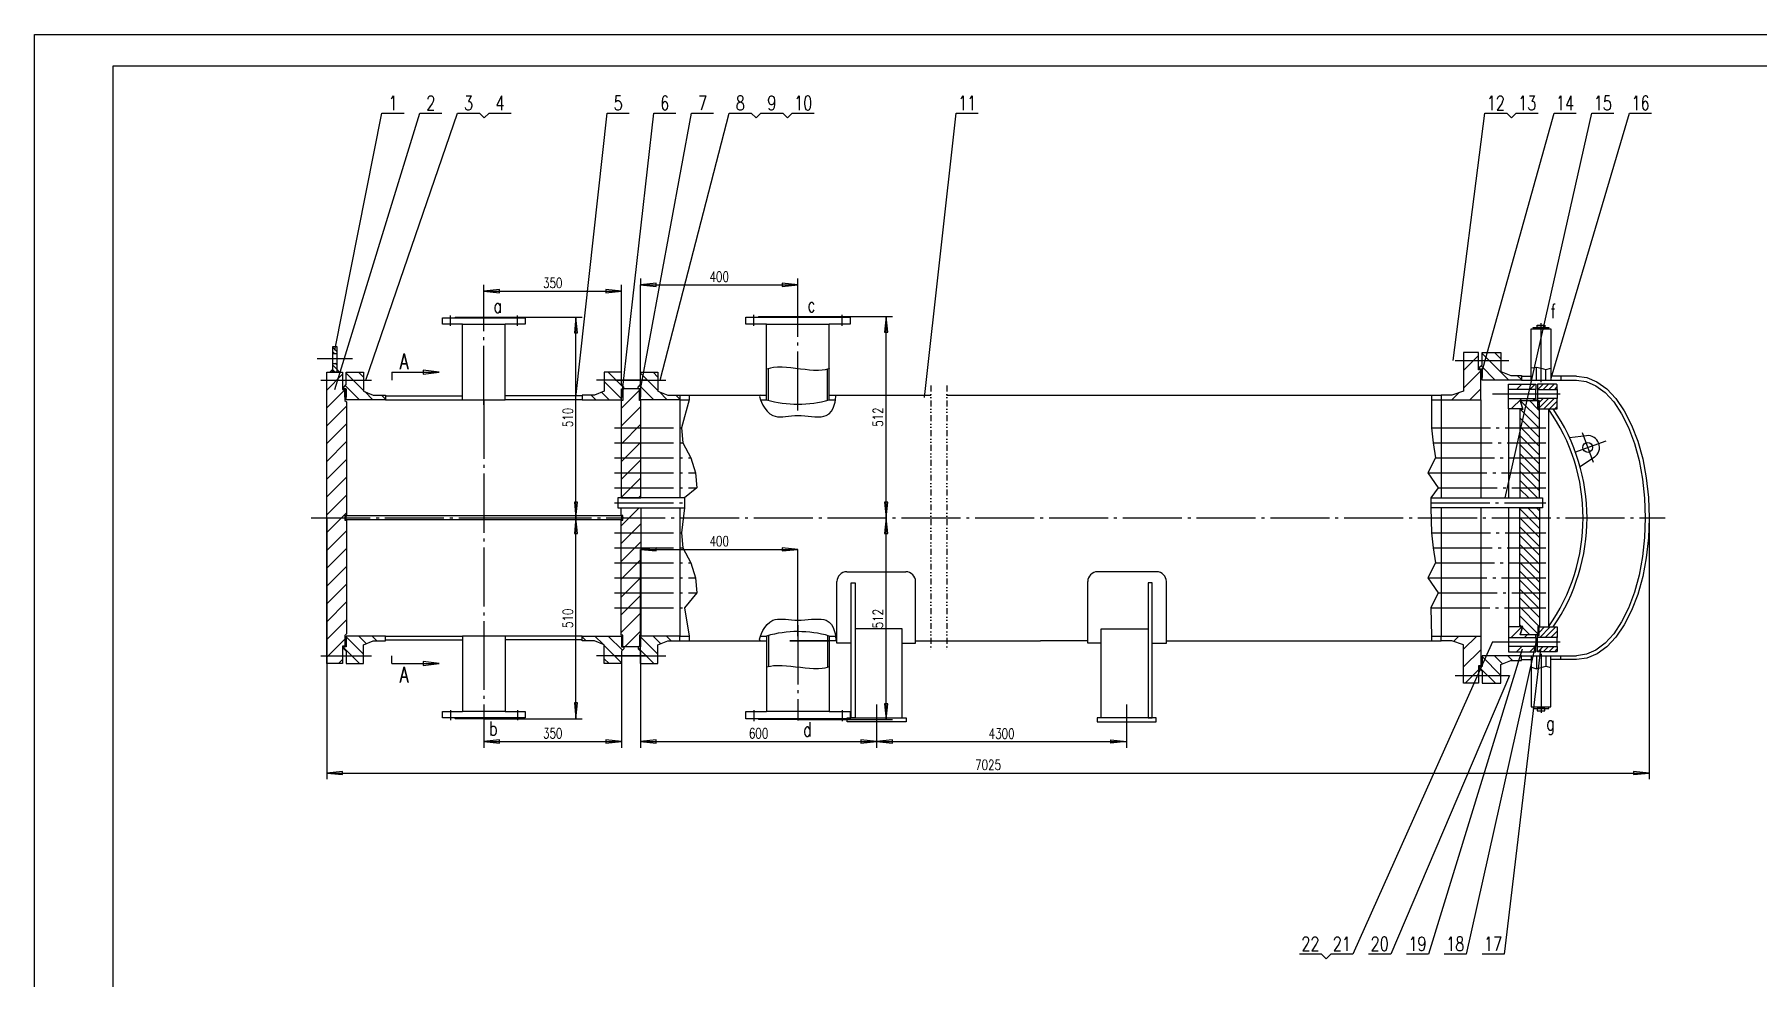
# Model space of a CAD drawing. Extents: x -200 to 6528, y -80 to 4672.
# Drawn here: x -200 to 4178, y 2276 to 4672 of the extents above; entities that cross this region are included whole.
import ezdxf
from ezdxf.enums import TextEntityAlignment as Align

# ---------------------------------------------------------------- set-up
doc = ezdxf.new("R2010")
doc.units = 0
doc.header["$LTSCALE"] = 30
doc.header["$MEASUREMENT"] = 0
doc.linetypes.add('CENTER', pattern=[6.25, 5, -0.5, 0.25, -0.5])
doc.linetypes.add('DIVIDE', pattern=[1.25, 0.5, -0.25, 0, -0.25, 0, -0.25])
for name, color, linetype in [('1', 2, 'CONTINUOUS'), ('2', 1, 'CONTINUOUS'), ('4', 2, 'CENTER'), ('6', 6, 'DIVIDE')]:
    doc.layers.add(name, color=color, linetype=linetype)
doc.styles.add('HZ', font='txt', dxfattribs={"width": 0.75, "bigfont": 'hztxt'})

msp = doc.modelspace()

# ---------------------------------------------------------------- linework, layer by layer
at = {"layer": '1'}
for p, q in [((563, 3870.2), (683, 4472)), ((563, 3770), (779, 4472)), ((642, 3794), (875, 4472)), ((683, 4472), (739, 4472)), ((779, 4472), (835, 4472)), ((875, 4472), (931, 4472)), ((931, 4472), (943, 4460)), ((943, 4460), (955, 4472)), ((955, 4472), (1011, 4472)), ((1175.3, 3750), (1255.3, 4472)), ((1255.3, 4472), (1311.3, 4472)), ((1293.5, 3761), (1373.5, 4472)), ((1338.5, 3761), (1469.5, 4472)), ((1373.5, 4472), (1429.5, 4472)), ((1390, 3794), (1565.5, 4472)), ((1469.5, 4472), (1525.5, 4472)), ((1565.5, 4472), (1621.5, 4472)), ((1621.5, 4472), (1633.5, 4460)), ((1633.5, 4460), (1645.5, 4472)), ((1645.5, 4472), (1701.5, 4472)), ((1701.5, 4472), (1713.5, 4460)), ((1713.5, 4460), (1725.5, 4472)), ((1725.5, 4472), (1781.5, 4472)), ((2062, 3750), (2142, 4472)), ((2142, 4472), (2198, 4472)), ((3405.2, 3844), (3485.2, 4472)), ((3476.7, 3811), (3661.2, 4472)), ((3485.2, 4472), (3541.2, 4472)), ((3537.4, 3494.8), (3757.2, 4472)), ((3541.2, 4472), (3553.2, 4460)), ((3553.2, 4460), (3565.2, 4472)), ((3565.2, 4472), (3621.2, 4472)), ((3654.2, 3799), (3853.2, 4472)), ((3661.2, 4472), (3717.2, 4472)), ((3757.2, 4472), (3813.2, 4472)), ((3853.2, 4472), (3909.2, 4472)), ((942, 3954), (942, 4036)), ((1292, 3814), (1292, 4036)), ((1340, 4052), (1340, 4036)), ((1340, 3814), (1340, 4036)), ((1340, 4036), (1740, 4036)), ((1740, 4036), (1740, 4052)), ((1740, 3956), (1740, 4036)), ((942, 4020), (1292, 4020)), ((942, 3954), (1192, 3954)), ((1176, 3444), (1176, 3954)), ((1740, 3956), (1980, 3956)), ((1964, 3444), (1964, 3956)), ((558, 3877), (568, 3867)), ((562.2, 3861.5), (558, 3865.7)), ((568, 3878.3), (567.3, 3879)), ((3469.2, 3856.6), (3431.2, 3818.6)), ((3546, 3794), (3478.2, 3861.8)), ((3509.9, 3864), (3526.2, 3847.7)), ((553.1, 3814), (551.8, 3815.3)), ((554.6, 3818.1), (558, 3814.8)), ((558, 3815.8), (556.2, 3814)), ((558, 3820.4), (557.5, 3821)), ((558, 3831.7), (568, 3821.7)), ((564.4, 3814), (558, 3820.4)), ((568, 3833), (564.5, 3836.5)), ((570.9, 3818.6), (568, 3815.7)), ((568, 3816.1), (570.1, 3814)), ((571.9, 3814), (573.7, 3815.8)), ((636, 3767.8), (592, 3811.8)), ((623.8, 3814), (636, 3801.8)), ((708, 3814), (828, 3814)), ((828, 3814), (788, 3819)), ((788, 3819), (788, 3809)), ((788, 3809), (828, 3814)), ((1298, 3774), (1258, 3814)), ((1384, 3767.8), (1340, 3811.8)), ((1371.8, 3814), (1384, 3801.8)), ((3431.2, 3773.4), (3475.2, 3817.4)), ((3478.2, 3818.3), (3475.2, 3815.3)), ((3475.2, 3816.5), (3478.2, 3813.5)), ((3475.2, 3809.7), (3478.2, 3812.7)), ((3478.2, 3807.8), (3475.2, 3810.8)), ((3475.9, 3830.2), (3512, 3794)), ((3478.2, 3819.1), (3476.3, 3821)), ((583, 3808.7), (543, 3768.7)), ((543, 3723.4), (589, 3769.4)), ((592, 3768.3), (589, 3765.3)), ((592, 3763.8), (589, 3766.8)), ((589.7, 3780.2), (625.9, 3744)), ((590.4, 3771), (592, 3769.4)), ((1248, 3790.1), (1292, 3746.1)), ((1337, 3768.2), (1291, 3722.2)), ((1292, 3770.9), (1295, 3767.9)), ((1295, 3768.3), (1292, 3765.3)), ((1340, 3768.2), (1337, 3765.2)), ((1340, 3762.5), (1337, 3765.5)), ((1337.1, 3771), (1340, 3768.1)), ((1337.7, 3780.2), (1373.9, 3744)), ((3475.2, 3772.1), (3447.1, 3744)), ((3478.2, 3807), (3475.2, 3804)), ((3475.2, 3805.2), (3478.2, 3802.2)), ((3477.8, 3801), (3478.2, 3801.4)), ((3579.2, 3784), (3565.7, 3770.5)), ((3567.9, 3806), (3578.2, 3795.7)), ((3599.6, 3770.5), (3613.1, 3784)), ((3633.4, 3784), (3619.9, 3770.5)), ((3634, 3770.5), (3647.5, 3784)), ((3661.6, 3784), (3648.1, 3770.5)), ((3662.3, 3770.5), (3669.2, 3777.4)), ((593, 3728.2), (543, 3678.2)), ((589, 3759.7), (592, 3762.7)), ((589, 3761.1), (592, 3758.1)), ((592, 3757), (589, 3754)), ((592, 3752.5), (589, 3755.5)), ((591.6, 3751), (592, 3751.4)), ((659.8, 3744), (639.1, 3764.8)), ((681.8, 3756), (692, 3745.8)), ((1192.3, 3744), (1192, 3744.3)), ((1214.2, 3756), (1226.2, 3744)), ((1260.1, 3744), (1241, 3763.2)), ((1291, 3676.9), (1341, 3726.9)), ((1295, 3762.2), (1292, 3765.2)), ((1292, 3759.7), (1295, 3762.7)), ((1292, 3759.6), (1295, 3756.6)), ((1295, 3757), (1292, 3754)), ((1294.9, 3751), (1292, 3753.9)), ((1294.6, 3751), (1295, 3751.4)), ((1337, 3759.6), (1340, 3762.6)), ((1337, 3759.8), (1340, 3756.8)), ((1340, 3756.9), (1337, 3753.9)), ((1340, 3751.2), (1337, 3754.2)), ((1339.8, 3751), (1340, 3751.2)), ((1407.8, 3744), (1387.1, 3764.8)), ((1429.8, 3756), (1440, 3745.8)), ((3401.8, 3744), (3420.2, 3762.3)), ((3579.2, 3747.5), (3552.7, 3721)), ((3577, 3740.8), (3624.2, 3693.7)), ((3620.2, 3720.3), (3599.5, 3741)), ((3606.6, 3741), (3613.1, 3747.5)), ((3620.2, 3739.4), (3623.2, 3736.4)), ((3623.2, 3738.3), (3620.2, 3735.3)), ((3623.2, 3730.7), (3620.2, 3733.7)), ((3620.2, 3729.7), (3623.2, 3732.7)), ((3620.2, 3728.1), (3623.2, 3725.1)), ((3623.2, 3727), (3620.2, 3724)), ((3621.6, 3721), (3620.2, 3722.4)), ((3633.4, 3747.5), (3623.2, 3737.3)), ((3623.2, 3723.2), (3647.5, 3747.5)), ((3661.6, 3747.5), (3635.1, 3721)), ((3649.3, 3721), (3669.2, 3740.9)), ((3669.2, 3726.8), (3663.4, 3721)), ((543, 3632.9), (593, 3682.9)), ((1341, 3681.7), (1291, 3631.7)), ((3574.2, 3698.4), (3624.2, 3648.4)), ((3624.2, 3671), (3575.7, 3719.5)), ((3624.2, 3716.3), (3621, 3719.5)), ((3622.8, 3721), (3623.2, 3721.4)), ((593, 3637.7), (543, 3587.7)), ((1291, 3586.4), (1341, 3636.4)), ((3624.2, 3625.8), (3574.2, 3675.8)), ((3574.2, 3653.2), (3624.2, 3603.2)), ((543, 3542.4), (593, 3592.4)), ((1341, 3591.2), (1291, 3541.2)), ((3624.2, 3580.5), (3574.2, 3630.5)), ((3574.2, 3607.9), (3624.2, 3557.9)), ((593, 3547.2), (543, 3497.2)), ((3624.2, 3535.3), (3574.2, 3585.3)), ((3574.2, 3562.7), (3624.2, 3512.7)), ((1291, 3495.9), (1341, 3545.9)), ((3619.4, 3494.8), (3574.2, 3540)), ((3574.2, 3517.4), (3596.8, 3494.8)), ((543, 3451.9), (593, 3501.9)), ((1336.3, 3469.4), (1291, 3424.1)), ((1341, 3500.6), (1335.2, 3494.8)), ((3624.2, 3416.9), (3574.2, 3466.9)), ((3594.3, 3469.4), (3624.2, 3439.5)), ((3624.2, 3462.2), (3617, 3469.4)), ((593, 3456.6), (543, 3406.6)), ((543, 3444), (543, 2780)), ((592, 3445.6), (589, 3447.4)), ((592, 3447.2), (589, 3442)), ((589, 3442.7), (592, 3441)), ((589.2, 3438), (589, 3438.1)), ((591.3, 3438), (592, 3439.2)), ((942, 3444), (1192, 3444)), ((942, 3444), (1192, 3444)), ((1176, 2934), (1176, 3444)), ((1291, 3378.8), (1341, 3428.8)), ((1295, 3446.2), (1292, 3447.9)), ((1295, 3447), (1292, 3441.8)), ((1292, 3443.3), (1295, 3441.6)), ((1293.2, 3438), (1292, 3438.7)), ((1294.4, 3438), (1295, 3439)), ((1964, 2932), (1964, 3444)), ((3574.2, 3444.3), (3624.2, 3394.3)), ((3624.2, 3371.7), (3574.2, 3421.7)), ((3903.2, 3444), (3903.2, 2780)), ((543, 3361.4), (593, 3411.4)), ((1341, 3383.5), (1291, 3333.5)), ((3574.2, 3399), (3624.2, 3349)), ((3624.2, 3326.4), (3574.2, 3376.4)), ((593, 3366.1), (543, 3316.1)), ((1291, 3288.3), (1341, 3338.3)), ((1340, 3074), (1340, 3364)), ((1340, 3074), (1340, 3364)), ((1340, 3074), (1340, 3364)), ((1340, 3364), (1740, 3364)), ((1740, 3144), (1740, 3364)), ((3574.2, 3353.8), (3624.2, 3303.8)), ((3624.2, 3281.1), (3574.2, 3331.1)), ((543, 3270.9), (593, 3320.9)), ((1341, 3293), (1291, 3243)), ((3574.2, 3308.5), (3624.2, 3258.5)), ((3624.2, 3235.9), (3574.2, 3285.9)), ((593, 3275.6), (543, 3225.6)), ((1291, 3197.8), (1341, 3247.8)), ((3574.2, 3263.3), (3624.2, 3213.3)), ((3624.2, 3190.6), (3574.2, 3240.6)), ((543, 3180.4), (593, 3230.4)), ((1341, 3202.5), (1291, 3152.5)), ((3574.2, 3218), (3623.7, 3168.5)), ((593, 3185.1), (543, 3135.1)), ((1300.2, 3116.5), (1341, 3157.3)), ((3621.7, 3157), (3438.2, 2336)), ((3579, 3167), (3552.5, 3140.5)), ((3620.2, 3149.4), (3574.2, 3195.4)), ((3574.2, 3172.8), (3578.5, 3168.5)), ((3581, 3165.9), (3600, 3147)), ((3623.2, 3164.4), (3620.2, 3161.4)), ((3620.2, 3162.4), (3623.2, 3159.4)), ((3620.2, 3155.8), (3623.2, 3158.8)), ((3623.2, 3153.7), (3620.2, 3156.7)), ((3623.2, 3153.1), (3620.2, 3150.1)), ((3623.2, 3165), (3621.2, 3167)), ((3637.2, 3167), (3623.2, 3153)), ((3624.8, 3140.5), (3651.3, 3167)), ((3665.5, 3167), (3639, 3140.5)), ((3653.1, 3140.5), (3669.2, 3156.6)), ((543, 3089.9), (589, 3135.9)), ((586, 3114), (626, 3074)), ((592, 3134.3), (589, 3131.3)), ((592, 3130.2), (589, 3133.2)), ((589, 3125.7), (592, 3128.7)), ((589, 3127.6), (592, 3124.6)), ((592, 3123), (589, 3120)), ((592, 3118.9), (589, 3121.9)), ((590.9, 3137), (592, 3135.9)), ((591.6, 3117), (592, 3117.4)), ((636, 3097.9), (592, 3141.9)), ((623.9, 3144), (643, 3124.8)), ((669.8, 3132), (657.8, 3144)), ((691.7, 3144), (692, 3143.7)), ((1202.2, 3132), (1192, 3142.2)), ((1224.2, 3144), (1244.9, 3123.2)), ((1248, 3120.2), (1292, 3076.2)), ((1294.3, 3107.8), (1258.1, 3144)), ((1295, 3134.3), (1292, 3131.3)), ((1295, 3128.7), (1292, 3131.7)), ((1292, 3125.7), (1295, 3128.7)), ((1292, 3126), (1295, 3123)), ((1295, 3123), (1292, 3120)), ((1295, 3117.3), (1292, 3120.3)), ((1292.3, 3137), (1295, 3134.3)), ((1294.6, 3117), (1295, 3117.4)), ((1334, 3114), (1374, 3074)), ((1340, 3134.2), (1337, 3131.2)), ((1340, 3128.9), (1337, 3131.9)), ((1337, 3125.6), (1340, 3128.6)), ((1337, 3126.3), (1340, 3123.3)), ((1340, 3122.9), (1337, 3119.9)), ((1340, 3117.6), (1337, 3120.6)), ((1337.6, 3137), (1340, 3134.6)), ((1339.8, 3117), (1340, 3117.2)), ((1384, 3097.9), (1340, 3141.9)), ((1371.9, 3144), (1391, 3124.8)), ((1417.8, 3132), (1405.8, 3144)), ((1439.7, 3144), (1440, 3143.7)), ((3505.2, 3129), (3150.2, 2336)), ((3580.2, 3110.8), (3342.2, 2336)), ((3419.4, 3144), (3405.9, 3130.4)), ((3431.2, 3110.5), (3464.7, 3144)), ((3475.2, 3109.3), (3431.2, 3065.3)), ((3627.2, 3110.8), (3534.2, 2336)), ((3579, 3117.5), (3565.5, 3104)), ((3586.5, 3140.5), (3593, 3147)), ((3599.5, 3104), (3613, 3117.5)), ((3633.2, 3117.5), (3619.7, 3104)), ((3620.2, 3151.1), (3623.2, 3148.1)), ((3622.7, 3147), (3623.2, 3147.5)), ((3633.9, 3104), (3647.4, 3117.5)), ((3661.5, 3117.5), (3648, 3104)), ((3662.2, 3104), (3669.2, 3111)), ((3669.2, 3142.4), (3667.3, 3140.5)), ((583, 3084.6), (572.4, 3074)), ((708, 3074), (828, 3074)), ((828, 3074), (788, 3079)), ((788, 3079), (788, 3069)), ((788, 3069), (828, 3074)), ((1260.2, 3074), (1248, 3086.2)), ((1292, 3074), (1292, 2860)), ((1340, 3074), (1340, 2860)), ((3478.2, 3083.8), (3475.2, 3086.8)), ((3478.2, 3084.3), (3475.2, 3081.3)), ((3475.2, 3081.1), (3478.2, 3078.1)), ((3475.2, 3075.7), (3478.2, 3078.7)), ((3478.2, 3072.4), (3475.2, 3075.4)), ((3478.2, 3073), (3475.2, 3070)), ((3475.2, 3069.8), (3478, 3067)), ((3477.8, 3067), (3478.2, 3067.4)), ((3526.2, 3044), (3478.2, 3092)), ((3510.1, 3094), (3530.4, 3073.7)), ((3556.1, 3082), (3544.1, 3094)), ((3578, 3094), (3578.2, 3093.8)), ((3548.2, 3044), (3246.2, 2336)), ((3435.2, 3024), (3469.2, 3058)), ((3472.2, 3064.1), (3512.3, 3024)), ((942, 2934), (942, 2860)), ((942, 2934), (1192, 2934)), ((1940, 2970), (1940, 2860)), ((2575.2, 2970), (2575.2, 2860)), ((1740, 2932), (1980, 2932)), ((1940, 2892), (1940, 2860)), ((942, 2876), (1292, 2876)), ((1340, 2876), (1940, 2876)), ((1980, 2880), (1940, 2876)), ((1940, 2876), (1980, 2872)), ((1940, 2876), (2575.2, 2876)), ((1980, 2872), (1980, 2880)), ((2535.2, 2872), (2535.2, 2880)), ((2535.2, 2880), (2575.2, 2876)), ((2575.2, 2876), (2535.2, 2872)), ((543, 2796), (3903.2, 2796)), ((3070.2, 2336), (3014.2, 2336)), ((3082.2, 2324), (3070.2, 2336)), ((3094.2, 2336), (3082.2, 2324)), ((3150.2, 2336), (3094.2, 2336)), ((3246.2, 2336), (3190.2, 2336)), ((3342.2, 2336), (3286.2, 2336)), ((3438.2, 2336), (3382.2, 2336)), ((3534.2, 2336), (3478.2, 2336))]:
    msp.add_line(p, q, dxfattribs=at)
msp.add_lwpolyline([(-200, -80), (-200, 4672), (6528, 4672), (6528, -80)], close=True, dxfattribs=at)
for points in [[(1340, 4036), (1380, 4032), (1380, 4040), (1340, 4036)], [(1740, 4036), (1700, 4040), (1700, 4032), (1740, 4036)], [(942, 4020), (982, 4016), (982, 4024), (942, 4020)], [(1292, 4020), (1252, 4024), (1252, 4016), (1292, 4020)], [(1176, 3954), (1172, 3914), (1180, 3914), (1176, 3954)], [(1964, 3956), (1960, 3916), (1968, 3916), (1964, 3956)], [(1819.9, 3823.4), (1815.4, 3821.5), (1809.6, 3820.2), (1801.9, 3819.1), (1792.1, 3818.5), (1779.7, 3818.7), (1769.4, 3819.4), (1758, 3820.6), (1746.1, 3822), (1733.9, 3823.5), (1722, 3824.9), (1710.6, 3826), (1700.2, 3826.7), (1687.9, 3826.7), (1678.1, 3825.9), (1670.4, 3824.6), (1664.6, 3823), (1660.5, 3821.7)], [(3603.9, 3824.8), (3616.4, 3827), (3628.2, 3824), (3640, 3821), (3653.2, 3824)], [(1464, 3756), (1464, 3744), (1444, 3672.6), (1447.4, 3634.5), (1468.1, 3596.4), (1479.7, 3558.3), (1482.7, 3520.2), (1451.6, 3494.8), (1451.6, 3469.4), (1444, 3405.9), (1447.4, 3367.8), (1468.1, 3329.7), (1479.7, 3291.6), (1482.7, 3253.5), (1451.6, 3215.4), (1464, 3144), (1464, 3132)], [(1644.8, 3756.8), (1642.9, 3755.2), (1642.3, 3752), (1644.5, 3744), (1647.2, 3737.7), (1651, 3730.3), (1655.8, 3722.5), (1661.7, 3715.1), (1668.5, 3708.7), (1676.3, 3704), (1682, 3702.1), (1688.1, 3701.1), (1694.5, 3700.8), (1701.3, 3701), (1708.4, 3701.6), (1715.8, 3702.4), (1723.6, 3703.2), (1731.7, 3703.8), (1740, 3704), (1748.6, 3703.8), (1757.3, 3703.2), (1766.1, 3702.4), (1774.7, 3701.6), (1783.1, 3701), (1791.1, 3700.8), (1798.6, 3701.1), (1805.5, 3702.1), (1811.6, 3704), (1819.2, 3708.7), (1825, 3715.1), (1829.3, 3722.5), (1832.3, 3730.3), (1834.3, 3737.7), (1835.5, 3744), (1836.4, 3754.1), (1835.5, 3756)], [(3350.2, 3756), (3350.2, 3744), (3349.6, 3672.6), (3354.3, 3634.5), (3359.7, 3596.4), (3340.5, 3558.3), (3366.6, 3520.2), (3347.8, 3494.8), (3347.8, 3469.4), (3349.6, 3405.9), (3354.3, 3367.8), (3359.7, 3329.7), (3340.5, 3291.6), (3366.6, 3253.5), (3347.8, 3215.4), (3350.2, 3144), (3350.2, 3132)], [(1176, 3444), (1180, 3484), (1172, 3484), (1176, 3444)], [(1964, 3444), (1968, 3484), (1960, 3484), (1964, 3444)], [(1176, 3444), (1172, 3404), (1180, 3404), (1176, 3444)], [(1964, 3444), (1960, 3404), (1968, 3404), (1964, 3444)], [(1340, 3364), (1380, 3360), (1380, 3368), (1340, 3364)], [(1740, 3364), (1700, 3368), (1700, 3360), (1740, 3364)], [(1644.8, 3132.6), (1642.9, 3132.8), (1642.3, 3136), (1644.5, 3144), (1647.2, 3150.3), (1651, 3157.7), (1655.8, 3165.5), (1661.7, 3172.9), (1668.5, 3179.3), (1676.3, 3184), (1682, 3185.9), (1688.1, 3186.9), (1694.5, 3187.2), (1701.3, 3187), (1708.4, 3186.4), (1715.8, 3185.6), (1723.6, 3184.8), (1731.7, 3184.2), (1740, 3184), (1748.6, 3184.2), (1757.3, 3184.8), (1766.1, 3185.6), (1774.7, 3186.4), (1783.1, 3187), (1791.1, 3187.2), (1798.6, 3186.9), (1805.5, 3185.9), (1811.6, 3184), (1819.2, 3179.3), (1825, 3172.9), (1829.3, 3165.5), (1832.3, 3157.7), (1834.3, 3150.3), (1835.5, 3144), (1836.4, 3133.9), (1835.5, 3132)], [(1660.8, 3065.9), (1664.6, 3066.5), (1670.4, 3067.8), (1678.1, 3068.9), (1687.9, 3069.5), (1700.2, 3069.3), (1710.6, 3068.6), (1722, 3067.4), (1733.9, 3066), (1746.1, 3064.5), (1758, 3063.1), (1769.4, 3062), (1779.7, 3061.3), (1792.1, 3061.3), (1801.9, 3062.1), (1809.6, 3063.4), (1815.4, 3065), (1819.5, 3066.3)], [(3603.9, 3064.6), (3616.4, 3061), (3628.2, 3064), (3640, 3067), (3653.2, 3064)], [(1176, 2934), (1180, 2974), (1172, 2974), (1176, 2934)], [(1964, 2932), (1968, 2972), (1960, 2972), (1964, 2932)], [(942, 2876), (982, 2872), (982, 2880), (942, 2876)], [(1292, 2876), (1252, 2880), (1252, 2872), (1292, 2876)], [(1340, 2876), (1380, 2872), (1380, 2880), (1340, 2876)], [(1940, 2876), (1900, 2880), (1900, 2872), (1940, 2876)], [(543, 2796), (583, 2792), (583, 2800), (543, 2796)], [(3903.2, 2796), (3863.2, 2800), (3863.2, 2792), (3903.2, 2796)]]:
    msp.add_lwpolyline(points, dxfattribs=at)
for points in [[(1340, 4036), (1380, 4032), (1380, 4040), (1340, 4036)], [(1740, 4036), (1700, 4040), (1700, 4032), (1740, 4036)], [(942, 4020), (982, 4016), (982, 4024), (942, 4020)], [(1292, 4020), (1252, 4024), (1252, 4016), (1292, 4020)], [(1176, 3954), (1172, 3914), (1180, 3914), (1176, 3954)], [(1964, 3956), (1960, 3916), (1968, 3916), (1964, 3956)], [(1176, 3444), (1180, 3484), (1172, 3484), (1176, 3444)], [(1964, 3444), (1968, 3484), (1960, 3484), (1964, 3444)], [(1176, 3444), (1172, 3404), (1180, 3404), (1176, 3444)], [(1964, 3444), (1960, 3404), (1968, 3404), (1964, 3444)], [(1340, 3364), (1380, 3360), (1380, 3368), (1340, 3364)], [(1740, 3364), (1700, 3368), (1700, 3360), (1740, 3364)], [(1176, 2934), (1180, 2974), (1172, 2974), (1176, 2934)], [(1964, 2932), (1968, 2972), (1960, 2972), (1964, 2932)], [(942, 2876), (982, 2872), (982, 2880), (942, 2876)], [(1292, 2876), (1252, 2880), (1252, 2872), (1292, 2876)], [(1340, 2876), (1380, 2872), (1380, 2880), (1340, 2876)], [(1940, 2876), (1900, 2880), (1900, 2872), (1940, 2876)], [(543, 2796), (583, 2792), (583, 2800), (543, 2796)], [(3903.2, 2796), (3863.2, 2800), (3863.2, 2792), (3903.2, 2796)]]:
    msp.add_solid(points, dxfattribs=at)
at = {"layer": '2'}
for p, q in [((837, 3936), (837, 3952)), ((837, 3952), (867.5, 3952)), ((867.5, 3952), (869.5, 3954)), ((867.5, 3952), (1016.5, 3952)), ((869.5, 3954), (1014.5, 3954)), ((1014.5, 3954), (1016.5, 3952)), ((1016.5, 3952), (1047, 3952)), ((1047, 3952), (1047, 3936)), ((1607.5, 3936), (1607.5, 3954)), ((1607.5, 3954), (1638.5, 3954)), ((1638.5, 3954), (1640.5, 3956)), ((1638.5, 3954), (1841.5, 3954)), ((1640.5, 3956), (1839.5, 3956)), ((1839.5, 3956), (1841.5, 3954)), ((1841.5, 3954), (1872.5, 3954)), ((1872.5, 3954), (1872.5, 3936)), ((888, 3936), (837, 3936)), ((888, 3936), (996, 3936)), ((888, 3744), (888, 3936)), ((1047, 3936), (996, 3936)), ((996, 3744), (996, 3936)), ((1660.5, 3936), (1607.5, 3936)), ((1660.5, 3936), (1819.5, 3936)), ((1660.5, 3744), (1660.5, 3936)), ((1872.5, 3936), (1819.5, 3936)), ((1819.5, 3744), (1819.5, 3936)), ((3603.2, 3794), (3603.2, 3924)), ((3603.2, 3924), (3653.2, 3924)), ((3609.2, 3924), (3608.2, 3928)), ((3608.2, 3928), (3648.2, 3928)), ((3648.2, 3928), (3647.2, 3924)), ((3653.2, 3924), (3653.2, 3794)), ((558, 3861.5), (568, 3861.5)), ((3469.2, 3864), (3431.2, 3864)), ((3431.2, 3864), (3431.2, 3766)), ((3469.2, 3820), (3469.2, 3864)), ((3478.2, 3832.5), (3478.2, 3864)), ((3478.2, 3864), (3526.2, 3864)), ((3526.2, 3864), (3526.2, 3816)), ((550.5, 3814), (558, 3821.5)), ((558, 3836.5), (568, 3836.5)), ((575.5, 3814), (568, 3821.5)), ((592, 3782.5), (592, 3814)), ((592, 3814), (636, 3814)), ((636, 3814), (636, 3766)), ((708, 3814), (708, 3794)), ((1292, 3814), (1248, 3814)), ((1248, 3814), (1248, 3766)), ((1292, 3782.5), (1292, 3814)), ((1340, 3782.5), (1340, 3814)), ((1340, 3814), (1384, 3814)), ((1384, 3814), (1384, 3766)), ((1665, 3743), (1665, 3822.7)), ((1815, 3743), (1815, 3821.7)), ((3475.2, 3820), (3469.2, 3820)), ((3472.2, 3826.5), (3478.2, 3832.5)), ((3472.2, 3821.5), (3472.2, 3826.5)), ((3478.2, 3821.5), (3472.2, 3821.5)), ((3475.2, 3744), (3475.2, 3820)), ((3478.2, 3794), (3478.2, 3821.5)), ((3526.2, 3816), (3551.2, 3806)), ((3616.4, 3794), (3616.4, 3827)), ((3640, 3794), (3640, 3821)), ((586, 3776.5), (592, 3782.5)), ((586, 3771.5), (586, 3776.5)), ((592, 3771.5), (586, 3771.5)), ((592, 3744), (592, 3771.5)), ((636, 3766), (661, 3756)), ((1248, 3766), (1223, 3756)), ((1298, 3776.5), (1292, 3782.5)), ((1292, 3744), (1292, 3771.5)), ((1292, 3771.5), (1298, 3771.5)), ((1298, 3771.5), (1298, 3776.5)), ((1334, 3776.5), (1340, 3782.5)), ((1334, 3771.5), (1334, 3776.5)), ((1340, 3771.5), (1334, 3771.5)), ((1340, 3744), (1340, 3771.5)), ((1384, 3766), (1409, 3756)), ((3431.2, 3766), (3401.2, 3756)), ((3578.2, 3794), (3478.2, 3794)), ((3545.2, 3747.5), (3545.2, 3770.5)), ((3551.2, 3806), (3578.2, 3806)), ((3578.2, 3806), (3578.2, 3794)), ((3578.2, 3804), (3603.2, 3804)), ((3578.2, 3794), (3718.2, 3794)), ((3615.2, 3747.5), (3615.2, 3770.5)), ((3619.2, 3770.5), (3619.2, 3747.5)), ((3718.2, 3804), (3653.2, 3804)), ((3669.2, 3770.5), (3669.2, 3747.5)), ((3678.2, 3804), (3678.2, 3794)), ((692, 3744), (592, 3744)), ((661, 3756), (692, 3756)), ((692, 3756), (692, 3744)), ((692, 3754), (888, 3754)), ((692, 3744), (888, 3744)), ((888, 3744), (996, 3744)), ((1192, 3754), (996, 3754)), ((1192, 3744), (996, 3744)), ((1223, 3756), (1192, 3756)), ((1192, 3756), (1192, 3744)), ((1192, 3744), (1292, 3744)), ((1440, 3744), (1340, 3744)), ((1409, 3756), (1440, 3756)), ((1440, 3756), (1440, 3744)), ((1440, 3756), (1660.5, 3756)), ((1440, 3744), (1464, 3744)), ((1440, 3744), (1440, 3494.8)), ((1644.5, 3744), (1660.5, 3744)), ((1819.5, 3756), (2078, 3756)), ((1819.5, 3744), (1835.5, 3744)), ((2118, 3756), (3374.2, 3756)), ((3350.2, 3744), (3374.2, 3744)), ((3401.2, 3756), (3374.2, 3756)), ((3374.2, 3756), (3374.2, 3744)), ((3374.2, 3744), (3475.2, 3744)), ((3374.2, 3744), (3374.2, 3494.8)), ((3475.2, 3744), (3475.2, 3494.8)), ((3545.2, 3721), (3545.2, 3494.6)), ((3647, 3721), (3647, 3167)), ((3700.2, 3648.6), (3743.9, 3652.9)), ((3763.8, 3598.3), (3727.6, 3573.4)), ((1451.6, 3494.8), (1282, 3494.8)), ((1282, 3494.8), (1282, 3469.4)), ((1282, 3469.4), (1451.6, 3469.4)), ((1440, 3469.4), (1440, 3144)), ((3347.8, 3494.8), (3632.2, 3494.8)), ((3632.2, 3469.4), (3347.8, 3469.4)), ((3374.2, 3469.4), (3374.2, 3144)), ((3475.2, 3469.4), (3475.2, 3144)), ((3545.2, 3469.6), (3545.2, 3167)), ((3632.2, 3494.8), (3632.2, 3469.4)), ((1292, 3449), (592, 3449)), ((1292, 3439), (592, 3439)), ((1864, 3307.1), (2014, 3307.1)), ((2651.2, 3307.1), (2501.2, 3307.1)), ((1839, 3126), (1839, 3282.1)), ((2039, 3126), (2039, 3282.1)), ((2476.2, 3126), (2476.2, 3282.1)), ((2676.2, 3126), (2676.2, 3282.1)), ((1885, 3162), (1885, 2936)), ((2005, 3162), (1885, 3162)), ((2005, 2936), (2005, 3162)), ((2510.2, 2936), (2510.2, 3162)), ((2510.2, 3162), (2630.2, 3162)), ((2630.2, 3162), (2630.2, 2936)), ((592, 3116.5), (586, 3116.5)), ((586, 3116.5), (586, 3111.5)), ((586, 3111.5), (592, 3105.5)), ((592, 3144), (592, 3116.5)), ((692, 3144), (592, 3144)), ((636, 3122), (661, 3132)), ((636, 3074), (636, 3122)), ((661, 3132), (692, 3132)), ((692, 3144), (888, 3144)), ((692, 3132), (692, 3144)), ((692, 3134), (888, 3134)), ((888, 3144), (888, 2952)), ((996, 3144), (888, 3144)), ((996, 3144), (996, 2952)), ((1192, 3144), (996, 3144)), ((1192, 3134), (996, 3134)), ((1192, 3132), (1192, 3144)), ((1192, 3144), (1292, 3144)), ((1223, 3132), (1192, 3132)), ((1248, 3122), (1223, 3132)), ((1248, 3074), (1248, 3122)), ((1292, 3144), (1292, 3116.5)), ((1292, 3116.5), (1298, 3116.5)), ((1298, 3111.5), (1292, 3105.5)), ((1298, 3116.5), (1298, 3111.5)), ((1340, 3116.5), (1334, 3116.5)), ((1334, 3116.5), (1334, 3111.5)), ((1334, 3111.5), (1340, 3105.5)), ((1340, 3144), (1340, 3116.5)), ((1440, 3144), (1340, 3144)), ((1384, 3122), (1409, 3132)), ((1384, 3074), (1384, 3122)), ((1409, 3132), (1440, 3132)), ((1440, 3132), (1440, 3144)), ((1440, 3144), (1464, 3144)), ((1440, 3132), (1660.5, 3132)), ((1644.5, 3144), (1660.5, 3144)), ((1660.5, 3144), (1660.5, 2952)), ((1665, 3145), (1665, 3066.3)), ((1839, 3132), (1719, 3132)), ((1719, 3132), (1819.5, 3132)), ((1815, 3145), (1815, 3065.3)), ((1819.5, 3144), (1819.5, 2952)), ((1819.5, 3144), (1835.5, 3144)), ((1875, 3126), (1839, 3126)), ((2005, 3126), (2039, 3126)), ((2039, 3132), (2159, 3132)), ((2078, 3132), (2118, 3132)), ((2159, 3132), (2356.2, 3132)), ((2476.2, 3132), (2356.2, 3132)), ((2510.2, 3126), (2476.2, 3126)), ((2640.2, 3126), (2676.2, 3126)), ((2676.2, 3132), (2796.2, 3132)), ((2796.2, 3132), (3374.2, 3132)), ((3350.2, 3144), (3374.2, 3144)), ((3374.2, 3132), (3374.2, 3144)), ((3374.2, 3144), (3475.2, 3144)), ((3401.2, 3132), (3374.2, 3132)), ((3431.2, 3122), (3401.2, 3132)), ((3431.2, 3024), (3431.2, 3122)), ((3475.2, 3144), (3475.2, 3068)), ((3545.2, 3140.5), (3545.2, 3117.5)), ((3615.2, 3140.5), (3615.2, 3117.5)), ((3619.2, 3117.5), (3619.2, 3140.5)), ((3669.2, 3117.5), (3669.2, 3140.5)), ((592, 3105.5), (592, 3074)), ((592, 3074), (636, 3074)), ((708, 3074), (708, 3094)), ((1292, 3074), (1248, 3074)), ((1292, 3105.5), (1292, 3074)), ((1340, 3105.5), (1340, 3074)), ((1340, 3074), (1384, 3074)), ((3475.2, 3068), (3469.2, 3068)), ((3469.2, 3068), (3469.2, 3024)), ((3478.2, 3066.5), (3472.2, 3066.5)), ((3472.2, 3066.5), (3472.2, 3061.5)), ((3478.2, 3094), (3478.2, 3066.5)), ((3578.2, 3094), (3478.2, 3094)), ((3526.2, 3072), (3551.2, 3082)), ((3526.2, 3024), (3526.2, 3072)), ((3551.2, 3082), (3578.2, 3082)), ((3578.2, 3082), (3578.2, 3094)), ((3578.2, 3094), (3718.2, 3094)), ((3578.2, 3084), (3603.2, 3084)), ((3603.2, 3094), (3603.2, 2964)), ((3616.4, 3094), (3616.4, 3061)), ((3640, 3094), (3640, 3067)), ((3653.2, 2964), (3653.2, 3094)), ((3718.2, 3084), (3653.2, 3084)), ((3678.2, 3084), (3678.2, 3094)), ((3469.2, 3024), (3431.2, 3024)), ((3472.2, 3061.5), (3478.2, 3055.5)), ((3478.2, 3055.5), (3478.2, 3024)), ((3478.2, 3024), (3526.2, 3024)), ((837, 2936), (837, 2952)), ((837, 2952), (888, 2952)), ((867.5, 2936), (837, 2936)), ((869.5, 2934), (867.5, 2936)), ((1016.5, 2936), (867.5, 2936)), ((1014.5, 2934), (869.5, 2934)), ((996, 2952), (888, 2952)), ((996, 2952), (1047, 2952)), ((1016.5, 2936), (1014.5, 2934)), ((1047, 2936), (1016.5, 2936)), ((1047, 2952), (1047, 2936)), ((1607.5, 2934), (1607.5, 2952)), ((1607.5, 2952), (1660.5, 2952)), ((1638.5, 2934), (1607.5, 2934)), ((1640.5, 2932), (1638.5, 2934)), ((1841.5, 2934), (1638.5, 2934)), ((1819.5, 2952), (1660.5, 2952)), ((1819.5, 2952), (1872.5, 2952)), ((1841.5, 2934), (1839.5, 2932)), ((1872.5, 2934), (1841.5, 2934)), ((1872.5, 2952), (1872.5, 2934)), ((3603.2, 2964), (3653.2, 2964)), ((3609.2, 2964), (3608.2, 2960)), ((3608.2, 2960), (3648.2, 2960)), ((3648.2, 2960), (3647.2, 2964)), ((1839.5, 2932), (1640.5, 2932))]:
    msp.add_line(p, q, dxfattribs=at)
for points in [[(0, 0), (0, 4592), (6448, 4592), (6448, 0)], [(3618.2, 3928), (3618.2, 3934), (3638.2, 3934), (3638.2, 3928)], [(558, 3814), (558, 3879), (568, 3879), (568, 3814)], [(543, 3814), (583, 3814), (583, 3770), (589, 3770), (589, 3742.5), (593, 3738.5), (593, 3450), (589, 3450), (589, 3438), (593, 3438), (593, 3149.5), (589, 3145.5), (589, 3118), (583, 3118), (583, 3074), (543, 3074)], [(3475.2, 3821), (3478.2, 3821), (3478.2, 3801), (3475.2, 3801)], [(589, 3771), (592, 3771), (592, 3751), (589, 3751)], [(1341, 3742), (1337, 3742), (1337, 3771.5), (1295, 3771.5), (1295, 3742), (1291, 3742), (1291, 3494.8), (1341, 3494.8)], [(1292, 3771), (1295, 3771), (1295, 3751), (1292, 3751)], [(1337, 3771), (1340, 3771), (1340, 3751), (1337, 3751)], [(3545.2, 3770.5), (3545.2, 3784), (3615.2, 3784), (3615.2, 3770.5)], [(3619.2, 3784), (3619.2, 3770.5), (3669.2, 3770.5), (3669.2, 3782), (3667.2, 3784)], [(3545.2, 3721), (3545.2, 3747.5), (3615.2, 3747.5), (3615.2, 3741), (3575.2, 3741), (3581.3, 3721)], [(3624.2, 3719.5), (3620.2, 3719.5), (3620.2, 3741), (3577.2, 3741), (3575.7, 3739.5), (3581.8, 3719.5), (3574.2, 3719.5), (3574.2, 3494.8), (3624.2, 3494.8)], [(3619.2, 3747.5), (3619.2, 3742.5), (3623.2, 3742.5), (3623.2, 3721), (3669.2, 3721), (3669.2, 3747.5)], [(3620.2, 3741), (3623.2, 3741), (3623.2, 3721), (3620.2, 3721)], [(1341, 3146), (1337, 3146), (1337, 3116.5), (1295, 3116.5), (1295, 3146), (1291, 3146), (1291, 3438), (1295, 3438), (1295, 3450), (1291, 3450), (1291, 3469.4), (1341, 3469.4)], [(3624.2, 3168.5), (3620.2, 3168.5), (3620.2, 3147), (3577.2, 3147), (3575.7, 3148.5), (3581.8, 3168.5), (3574.2, 3168.5), (3574.2, 3469.4), (3624.2, 3469.4)], [(589, 3438), (592, 3438), (592, 3450), (589, 3450)], [(1292, 3438), (1295, 3438), (1295, 3450), (1292, 3450)], [(1875, 2936), (1875, 3279), (1885, 3279), (1885, 2936)], [(2640.2, 2936), (2640.2, 3279), (2630.2, 3279), (2630.2, 2936)], [(3545.2, 3167), (3545.2, 3140.5), (3615.2, 3140.5), (3615.2, 3147), (3575.2, 3147), (3581.3, 3167)], [(3619.2, 3140.5), (3619.2, 3145.5), (3623.2, 3145.5), (3623.2, 3167), (3669.2, 3167), (3669.2, 3140.5)], [(3620.2, 3147), (3623.2, 3147), (3623.2, 3167), (3620.2, 3167)], [(589, 3117), (592, 3117), (592, 3137), (589, 3137)], [(1292, 3117), (1295, 3117), (1295, 3137), (1292, 3137)], [(1337, 3117), (1340, 3117), (1340, 3137), (1337, 3137)], [(3545.2, 3117.5), (3545.2, 3104), (3615.2, 3104), (3615.2, 3117.5)], [(3619.2, 3104), (3619.2, 3117.5), (3669.2, 3117.5), (3669.2, 3106), (3667.2, 3104)], [(3475.2, 3067), (3478.2, 3067), (3478.2, 3087), (3475.2, 3087)], [(1865, 2926), (1865, 2936), (2015, 2936), (2015, 2926)], [(2650.2, 2926), (2650.2, 2936), (2500.2, 2936), (2500.2, 2926)], [(3618.2, 2960), (3618.2, 2954), (3638.2, 2954), (3638.2, 2960)]]:
    msp.add_lwpolyline(points, close=True, dxfattribs=at)
for points in [[(3718.3, 3804), (3744.6, 3800.3), (3770.4, 3789.4), (3795.1, 3771.5), (3818.3, 3746.9), (3839.4, 3716.1), (3858, 3679.8), (3873.8, 3638.8), (3886.5, 3593.7), (3895.7, 3545.6), (3901.3, 3495.5), (3903.2, 3444.3), (3901.3, 3393.1), (3895.7, 3342.9), (3886.5, 3294.8), (3873.9, 3249.7), (3858.1, 3208.6), (3839.5, 3172.2), (3818.4, 3141.4), (3795.2, 3116.7), (3770.5, 3098.7), (3744.7, 3087.7), (3718.4, 3084)], [(3718.3, 3794), (3743.2, 3790.4), (3767.6, 3779.8), (3791, 3762.4), (3812.9, 3738.5), (3832.8, 3708.6), (3850.5, 3673.3), (3865.4, 3633.3), (3877.4, 3589.6), (3886.1, 3542.8), (3891.4, 3494), (3893.2, 3444.3), (3891.4, 3394.5), (3886.1, 3345.7), (3877.4, 3298.9), (3865.5, 3255.1), (3850.5, 3215.1), (3832.9, 3179.8), (3812.9, 3149.8), (3791, 3125.8), (3767.7, 3108.3), (3743.3, 3097.6), (3718.4, 3094)]]:
    msp.add_lwpolyline(points, dxfattribs=at)
msp.add_circle((3746.8, 3623), 12.5, dxfattribs=at)
for centre, radius, start, end in [((1740, 4020.8), 288, 253.976, 286.024), ((3255, 3444), 480, 324.7543, 35.2457), ((3255, 3444), 490, 325.5764, 34.4236), ((3746.8, 3623), 30, 304.4511, 95.5489), ((1864, 3282.1), 25, 90, 180), ((2014, 3282.1), 25, 0, 90), ((2501.2, 3282.1), 25, 90, 180), ((2651.2, 3282.1), 25, 0, 90), ((1740, 2867.2), 288, 73.9759, 106.0238)]:
    msp.add_arc(centre, radius, start, end, dxfattribs=at)
at = {"layer": '4'}
for p, q in [((857, 3932), (857, 3958)), ((942, 3730.9), (942, 3957)), ((1027, 3932), (1027, 3958)), ((1627.5, 3932), (1627.5, 3960)), ((1740, 3716.8), (1740, 3959)), ((1852.5, 3932), (1852.5, 3960)), ((3628.2, 3789), (3628.2, 3939)), ((518, 3849), (608, 3849)), ((3410.2, 3844), (3546.2, 3844)), ((3417.2, 3844), (3533.2, 3844)), ((528, 3794), (656, 3794)), ((1356, 3794), (1228, 3794)), ((1276, 3794), (1404, 3794)), ((942, 3744), (942, 3144)), ((3505.2, 3759), (3655.2, 3759)), ((3611.2, 3759), (3677.2, 3759)), ((1274, 3672.6), (1444, 3672.6)), ((1274, 3634.5), (1447.4, 3634.5)), ((3349.6, 3672.6), (3640.2, 3672.6)), ((3354.3, 3634.5), (3640.2, 3634.5)), ((3713.9, 3611), (3793.8, 3640.1)), ((3733.1, 3660.6), (3760.5, 3585.4)), ((1274, 3596.4), (1468.1, 3596.4)), ((3359.7, 3596.4), (3640.2, 3596.4)), ((1274, 3558.3), (1479.7, 3558.3)), ((3340.5, 3558.3), (3640.2, 3558.3)), ((1274, 3520.2), (1482.7, 3520.2)), ((3366.6, 3520.2), (3640.2, 3520.2)), ((1274, 3482.1), (1451.6, 3482.1)), ((3347.8, 3482.1), (3640.2, 3482.1)), ((503, 3444), (3943.2, 3444)), ((1274, 3405.9), (1444, 3405.9)), ((3349.6, 3405.9), (3640.2, 3405.9)), ((1274, 3367.8), (1447.4, 3367.8)), ((1274, 3329.7), (1468.1, 3329.7)), ((3354.3, 3367.8), (3640.2, 3367.8)), ((3359.7, 3329.7), (3640.2, 3329.7)), ((1274, 3291.6), (1479.7, 3291.6)), ((3340.5, 3291.6), (3640.2, 3291.6)), ((1274, 3253.5), (1482.7, 3253.5)), ((3366.6, 3253.5), (3640.2, 3253.5)), ((1274, 3215.4), (1451.6, 3215.4)), ((3347.8, 3215.4), (3640.2, 3215.4)), ((942, 3157.1), (942, 2931)), ((1740, 3171.2), (1740, 2929)), ((3505.2, 3129), (3655.2, 3129)), ((3611.2, 3129), (3677.2, 3129)), ((528, 3094), (656, 3094)), ((1356, 3094), (1228, 3094)), ((1276, 3094), (1404, 3094)), ((3628.2, 3099), (3628.2, 2949)), ((3410.2, 3044), (3546.2, 3044)), ((3417.2, 3044), (3533.2, 3044)), ((857, 2956), (857, 2930)), ((1027, 2956), (1027, 2930)), ((1627.5, 2956), (1627.5, 2928)), ((1852.5, 2956), (1852.5, 2928))]:
    msp.add_line(p, q, dxfattribs=at)
at = {"layer": '6'}
for p, q in [((2078, 3780), (2078, 3108)), ((2118, 3780), (2118, 3108))]:
    msp.add_line(p, q, dxfattribs=at)

# ---------------------------------------------------------------- texts
at = {"layer": '1', "style": 'HZ', "width": 0.75}
for s, height, p in [('1', 35.8, (711, 4480)), ('2', 35.8, (807, 4480)), ('3', 35.8, (903, 4480)), ('4', 35.8, (983, 4480)), ('5', 35.8, (1283.3, 4480)), ('6', 35.8, (1401.5, 4480)), ('7', 35.8, (1497.5, 4480)), ('8', 35.8, (1593.5, 4480)), ('9', 35.8, (1673.5, 4480)), ('10', 35.84, (1753.5, 4480)), ('11', 35.84, (2170, 4480)), ('12', 35.84, (3513.2, 4480)), ('13', 35.84, (3593.2, 4480)), ('14', 35.84, (3689.2, 4480)), ('15', 35.84, (3785.2, 4480)), ('16', 35.84, (3881.2, 4480)), ('350', 25.6, (1117, 4028)), ('400', 25.6, (1540, 4044)), ('400', 25.6, (1540, 3372)), ('b', 35.8, (966, 2891)), ('350', 25.6, (1117, 2884)), ('600', 25.6, (1640, 2884)), ('d', 35.8, (1764, 2889)), ('g', 35.8, (3652.2, 2905)), ('7025', 25.6, (2223.1, 2804)), ('22', 35.84, (3042.2, 2344)), ('21', 35.84, (3122.2, 2344)), ('20', 35.84, (3218.2, 2344)), ('19', 35.84, (3314.2, 2344)), ('18', 35.84, (3410.2, 2344)), ('17', 35.84, (3506.2, 2344))]:
    msp.add_text(s, height=height, dxfattribs=at).set_placement(p, align=Align.CENTER)
for s, height, p in [('a', 35.8, (966, 3965)), ('c', 35.8, (1764, 3967)), ('f', 35.8, (3652.2, 3951)), ('A', 40, (728, 3822)), ('A', 40, (728, 3026))]:
    msp.add_text(s, height=height, dxfattribs=at).set_placement(p)
for s, p in [('512', (1956, 3700)), ('510', (1168, 3699)), ('510', (1168, 3189)), ('512', (1956, 3188))]:
    msp.add_text(s, height=25.6, rotation=90, dxfattribs=at).set_placement(p, align=Align.CENTER)
msp.add_text('4300', height=25.6, dxfattribs=at).set_placement((2257.6, 2896), align=Align.MIDDLE)

doc.saveas('drawing.dxf')
